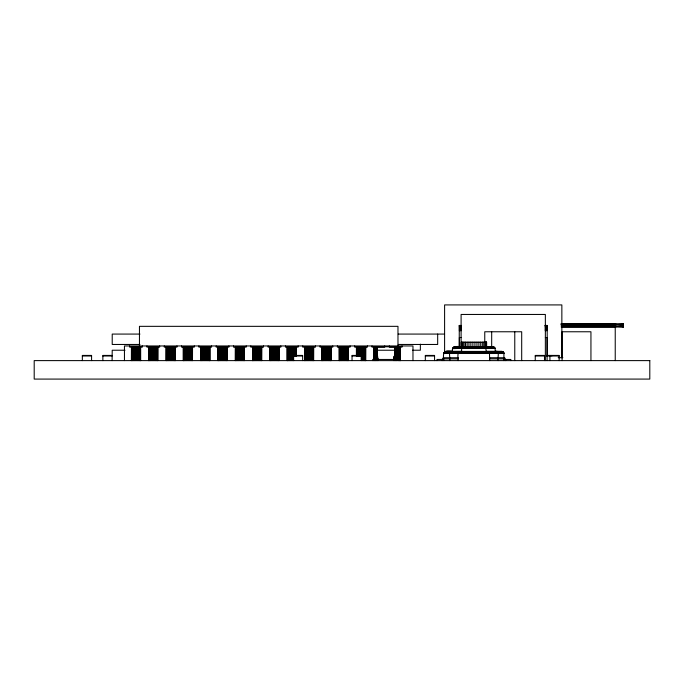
<?xml version="1.0" encoding="UTF-8"?>
<svg xmlns="http://www.w3.org/2000/svg" width="684" height="684" viewBox="0 0 684 684"><rect width="100%" height="100%" fill="white"/><g stroke="black" fill="none" stroke-linecap="round" stroke-linejoin="round"><path stroke-width="1.03" d="M443.907 360.613C442.48 352.756 443.925 349.524 452.56 351.379C450.859 345.557 458.203 346.249 461.717 346.788L454.467 346.805L493.361 346.805L495.045 348.096L495.267 351.379C500.577 350.242 497.037 358.561 498.149 360.613M449.679 360.613C450.79 358.561 447.25 350.242 452.56 351.379M458.152 360.613C458.186 357.963 456.373 350.55 461.589 351.379L461.683 348.096L462.384 346.805M443.335 358.929L443.044 360.186L442.12 360.613M376.739 350.234L377.226 346.771L394.719 346.771L395.207 350.234L393.907 359.459L378.038 359.459L376.739 350.234L395.207 350.234M495.267 351.379L502.013 351.422L503.381 352.209L503.911 353.491L503.501 352.371L444.326 352.371L443.916 353.491L503.911 353.491L503.92 360.613M452.646 348.481L495.19 348.481M458.16 353.491L503.843 353.098M452.594 348.678L461.649 348.284M444.326 352.371L449.764 352.713L444.215 352.534L443.942 353.286L458.289 352.901L443.984 353.098M487.393 347.079L493.361 346.805L474.935 346.762L474.935 342.154M377.243 349.079L375.584 350.293L374.328 359.057L372.686 359.459L372.686 360.613M377.243 350.234L376.67 350.73L375.43 359.399L373.772 360.613L373.797 347.113M498.123 353.098L503.706 352.713L444.121 352.713L458.186 353.286M503.706 352.713L444.121 352.713M472.892 342.154L472.892 346.762L454.467 346.805L462.042 346.762L462.042 342.154M472.892 346.762L454.467 346.805L467.129 346.762L467.129 342.154M450.423 351.422L461.589 351.379M454.467 346.805L470.874 346.762L470.874 342.154M560.829 323.977L623.406 323.977L623.406 326.901L614.463 326.901M561.316 324.131L615.232 324.131M561.316 324.327L615.232 324.327M561.316 324.592L615.232 324.592M561.316 324.917L615.232 324.917M561.316 325.302L615.232 325.302M461.341 325.439L459.255 325.439L459.255 347.634M545.114 325.439L547.2 325.439L547.2 356.338M459.255 325.558L461.341 325.558M545.114 325.558L547.2 325.558M561.316 325.729L615.232 325.729M459.255 325.909L461.341 325.909M545.114 325.909L547.2 325.909M561.316 326.2L615.232 326.2M459.255 326.49L461.341 326.49M545.114 326.49L547.2 326.49M561.316 326.696L615.232 326.696M561.316 327.2L615.232 327.2M459.255 327.277L461.341 327.277M545.114 327.277L547.2 327.277M459.255 328.252L461.341 328.252M545.114 328.252L547.2 328.252M459.255 329.389L461.341 329.389M545.114 329.389L547.2 329.389M459.255 330.663L461.341 330.663M545.114 330.663L547.2 330.663M139.972 334.074L112.219 334.074L112.219 344.462L139.972 344.462M398.259 334.074L444.497 334.074M461.101 337.537L459.374 337.537L459.374 346.976M545.353 337.537L547.089 337.537L547.089 360.613M398.259 344.462L437.674 344.462L437.674 334.074M454.082 346.908L493.745 346.908M453.714 347.079L494.113 347.079M453.389 347.31L494.438 347.31M453.107 347.592L494.729 347.592M452.979 347.754L494.848 347.754M125.01 350.225L112.219 350.225L112.099 360.613M412.52 350.225L420.361 350.225L420.361 344.172M445.814 351.422L502.013 351.422M445.429 351.525L502.407 351.525M445.062 351.696L502.766 351.696M444.728 351.927L503.099 351.927M444.446 352.209L503.381 352.209M482.331 342.154L482.331 346.762L485.606 346.908L486.239 351.379L488.521 351.696L489.641 353.286L503.886 353.286L503.612 352.534M112.099 355.423L102.865 355.423L102.865 360.613M546.687 355.423L559.144 355.423L559.144 360.613M82.345 355.996L91.579 355.996M102.865 355.996L112.099 355.996M293.41 355.996L302.644 355.996M352.038 355.996L361.272 355.996M425.328 355.996L434.562 355.996M535.256 355.996L544.49 355.996M546.687 355.996L559.144 355.996M558.195 357.681L562.846 357.681M458.246 357.732L443.181 357.749L442.172 359.416L436.982 359.459L436.982 360.613M443.386 358.886L458.246 358.886M489.582 358.886L504.441 358.886L504.783 360.186L505.707 360.613M399.259 359.459L397.652 359.143L396.361 350.293L394.702 349.079M505.707 359.459L510.845 359.459L510.845 360.613M486.196 346.788L493.361 346.805L486.521 346.762L486.521 342.154M489.53 357.732L504.647 357.749L505.656 359.416M485.973 346.779L493.361 346.805L485.785 346.762L485.785 342.154M486.239 351.379L497.405 351.422M486.059 346.797L488.145 346.805L486.11 346.788L486.11 342.154M459.682 346.805L460.443 347.079M395.044 350.345L396.515 359.399L398.165 360.613L398.191 347.113M489.462 352.713L489.676 360.613M623.363 323.977L623.363 326.901M623.218 323.977L623.218 326.901M623.098 323.977L623.098 326.901M622.808 323.977L622.808 326.901M622.183 323.977L622.183 326.901M621.371 323.977L621.371 326.901M620.388 323.977L620.388 326.901M619.259 323.977L619.259 326.901M618.02 323.977L618.02 326.901M616.694 323.977L616.694 326.901M615.232 323.977L615.232 360.613M590.942 360.613L590.942 331.766L562.086 331.766L562.086 360.613M561.855 357.681L561.855 304.919L444.6 304.919L444.6 352.448M551.817 355.423L551.817 355.996M549.91 355.423L549.91 360.613M545.353 360.613L545.353 314.452L461.101 314.452L461.101 346.976M544.49 360.613L544.49 355.423L535.256 355.423L535.256 360.613M521.695 360.613L521.695 331.766L484.759 331.766L484.759 342.453M514.77 331.766L514.77 360.613M491.685 331.766L491.685 346.72M486.598 346.762L486.598 342.154L461.23 342.154L461.315 346.762M486.35 342.154L486.35 346.762M484.905 342.154L484.905 346.762M483.75 342.154L483.75 346.762M480.698 342.154L480.698 346.762M478.894 342.154L478.894 346.762L485.443 346.805L476.953 346.762L476.953 342.154M468.942 342.154L468.942 346.762M465.496 342.154L465.496 346.762M464.077 342.154L464.077 346.762M462.923 342.154L462.923 346.762M461.478 342.154L461.478 346.762M434.562 360.613L434.562 355.423L425.328 355.423L425.328 360.613M412.974 360.613L412.974 345.959L124.454 345.959L124.454 360.613M402.012 345.959L402.012 347.113L389.316 347.113L389.316 345.959M400.029 347.113L400.029 360.613M399.73 347.113L399.73 360.613M399.311 347.113L399.259 360.613M398.789 347.113L398.789 360.613M397.977 345.959L397.977 326.336L139.451 326.336L139.451 345.959M397.524 347.113L397.524 359.579M396.797 347.113L396.797 355.423M396.797 358.536L396.797 360.613M396.045 347.113L396.045 350.225M396.045 353.346L396.045 360.613M395.284 347.113L395.284 360.613M394.531 347.113L394.531 349.191M394.531 351.268L394.531 360.613M393.813 356.458L393.813 360.613M384.699 345.959L384.699 347.113L372.011 347.113L372.011 345.959M377.97 358.536L377.97 360.613M377.217 347.113L377.217 360.613M376.499 347.113L376.499 360.613M375.832 347.113L375.832 350.225M375.832 356.458L375.832 360.613M375.225 347.113L375.225 353.346M375.225 356.458L375.225 360.613M374.712 347.113L374.712 360.613M374.293 347.113L374.293 358.536M373.986 347.113L373.986 360.613M367.393 345.959L367.393 347.113L354.697 347.113L354.697 345.959M365.41 347.113L365.41 360.613M365.102 347.113L365.102 360.613M364.683 347.113L364.683 360.613M364.17 347.113L364.17 360.613M363.572 347.113L363.572 360.613M362.896 347.113L362.896 360.613M362.178 347.113L362.178 360.613M361.426 347.113L361.426 360.613M361.272 360.613L361.272 355.423L352.038 355.423L352.038 360.613M360.665 347.113L360.665 356.458M359.912 347.113L359.912 356.458M359.185 347.113L359.185 356.458M358.519 347.113L358.519 356.458M357.92 347.113L357.92 356.458M357.399 347.113L357.399 356.458M356.98 347.113L356.98 356.458M356.68 347.113L356.68 356.458M356.492 347.113L356.492 356.458M356.424 347.113L356.424 356.458M350.08 345.959L350.08 347.113L337.383 347.113L337.383 345.959M348.284 347.113L348.344 360.613M348.096 347.113L348.096 360.613M347.788 347.113L347.788 360.613M347.378 347.113L347.378 360.613M346.856 347.113L346.856 360.613M346.258 347.113L346.258 360.613M345.582 347.113L345.582 360.613M344.864 347.113L344.864 360.613M344.112 347.113L344.112 360.613M343.351 347.113L343.351 360.613M342.599 347.113L342.599 360.613M341.88 347.113L341.88 360.613M341.205 347.113L341.205 360.613M340.606 347.113L340.606 360.613M340.085 347.113L340.085 360.613M339.674 347.113L339.674 360.613M339.367 347.113L339.367 360.613M339.119 347.113L339.178 360.613M332.766 345.959L332.766 347.113L320.069 347.113L320.069 345.959M330.782 347.113L330.782 360.613M330.483 347.113L330.483 360.613M330.064 347.113L330.064 360.613M329.543 347.113L329.543 360.613M328.944 347.113L328.944 360.613M328.277 347.113L328.277 360.613M327.55 347.113L327.55 360.613M326.798 347.113L326.798 360.613M326.037 347.113L326.037 360.613M325.285 347.113L325.285 360.613M324.567 347.113L324.567 360.613M323.891 347.113L323.891 360.613M323.293 347.113L323.293 360.613M322.78 347.113L322.78 360.613M322.361 347.113L322.361 360.613M322.053 347.113L322.053 360.613M321.865 347.113L321.865 360.613M321.805 347.113L321.805 360.613M315.452 345.959L315.452 347.113L302.764 347.113L302.764 345.959M313.725 347.113L313.665 360.613M313.477 347.113L313.477 360.613M313.169 347.113L313.169 360.613M312.75 347.113L312.75 360.613M312.237 347.113L312.237 360.613M311.63 347.113L311.63 360.613M310.964 347.113L310.964 360.613M310.245 347.113L310.245 360.613M309.493 347.113L309.493 360.613M308.723 347.113L308.723 360.613M307.971 347.113L307.971 360.613M307.253 347.113L307.253 360.613M306.586 347.113L306.586 360.613M305.979 347.113L305.979 360.613M305.466 347.113L305.466 360.613M305.047 347.113L305.047 360.613M304.739 347.113L304.739 360.613M304.551 347.113L304.491 360.613M302.644 360.613L302.644 355.423L293.41 355.423L293.41 360.613M298.147 345.959L298.147 347.113L285.45 347.113L285.45 345.959M296.411 347.113L296.352 356.458M296.163 347.113L296.163 356.458M295.856 347.113L295.856 356.458M295.437 347.113L295.437 356.458M294.924 347.113L294.924 356.458M294.325 347.113L294.325 356.458M293.65 347.113L293.65 360.613M292.932 347.113L292.932 360.613M292.179 347.113L292.179 360.613M291.418 347.113L291.418 360.613M290.666 347.113L290.666 360.613M289.939 347.113L289.939 360.613M289.272 347.113L289.272 360.613M288.674 347.113L288.674 360.613M288.152 347.113L288.152 360.613M287.733 347.113L287.733 360.613M287.434 347.113L287.434 360.613M287.246 347.113L287.246 360.613M287.177 347.113L287.177 360.613M280.833 345.959L280.833 347.113L268.137 347.113L268.137 345.959M279.038 347.113L279.098 360.613M278.85 347.113L278.85 360.613M278.542 347.113L278.542 360.613M278.132 347.113L278.132 360.613M277.61 347.113L277.61 360.613M277.011 347.113L277.011 360.613M276.336 347.113L276.336 360.613M275.618 347.113L275.618 360.613M274.865 347.113L274.865 360.613M274.104 347.113L274.104 360.613M273.352 347.113L273.352 360.613M272.634 347.113L272.634 360.613M271.958 347.113L271.958 360.613M271.36 347.113L271.36 360.613M270.838 347.113L270.838 360.613M270.428 347.113L270.428 360.613M270.12 347.113L270.12 360.613M269.932 347.113L269.872 360.613M263.52 345.959L263.52 347.113L250.823 347.113L250.823 345.959M261.792 347.113L261.724 360.613M261.536 347.113L261.536 360.613M261.237 347.113L261.237 360.613M260.818 347.113L260.818 360.613M260.296 347.113L260.296 360.613M259.698 347.113L259.698 360.613M259.031 347.113L259.031 360.613M258.304 347.113L258.304 360.613M257.552 347.113L257.552 360.613M256.791 347.113L256.791 360.613M256.038 347.113L256.038 360.613M255.32 347.113L255.32 360.613M254.645 347.113L254.645 360.613M254.046 347.113L254.046 360.613M253.533 347.113L253.533 360.613M253.114 347.113L253.114 360.613M252.806 347.113L252.806 360.613M252.618 347.113L252.618 360.613M252.558 347.113L252.558 360.613M246.206 345.959L246.206 347.113L233.518 347.113L233.518 345.959M244.479 347.113L244.419 360.613M244.231 347.113L244.231 360.613M243.923 347.113L243.923 360.613M243.504 347.113L243.504 360.613M242.991 347.113L242.991 360.613M242.384 347.113L242.384 360.613M241.717 347.113L241.717 360.613M240.999 347.113L240.999 360.613M240.246 347.113L240.246 360.613M239.477 347.113L239.477 360.613M238.725 347.113L238.725 360.613M238.006 347.113L238.006 360.613M237.339 347.113L237.339 360.613M236.732 347.113L236.732 360.613M236.219 347.113L236.219 360.613M235.8 347.113L235.8 360.613M235.493 347.113L235.493 360.613M235.305 347.113L235.245 360.613M228.901 345.959L228.901 347.113L216.204 347.113L216.204 345.959M227.105 347.113L227.165 360.613M226.917 347.113L226.917 360.613M226.609 347.113L226.609 360.613M226.19 347.113L226.19 360.613M225.677 347.113L225.677 360.613M225.079 347.113L225.079 360.613M224.403 347.113L224.403 360.613M223.685 347.113L223.685 360.613M222.933 347.113L222.933 360.613M222.172 347.113L222.172 360.613M221.419 347.113L221.419 360.613M220.693 347.113L220.693 360.613M220.026 347.113L220.026 360.613M219.427 347.113L219.427 360.613M218.906 347.113L218.906 360.613M218.487 347.113L218.487 360.613M218.187 347.113L218.187 360.613M217.999 347.113L217.999 360.613M217.931 347.113L217.931 360.613M211.587 345.959L211.587 347.113L198.89 347.113L198.89 345.959M209.851 347.113L209.851 360.613M209.791 347.113L209.791 360.613M209.603 347.113L209.603 360.613M209.295 347.113L209.295 360.613M208.885 347.113L208.885 360.613M208.363 347.113L208.363 360.613M207.765 347.113L207.765 360.613M207.09 347.113L207.09 360.613M206.371 347.113L206.371 360.613M205.619 347.113L205.619 360.613M204.858 347.113L204.858 360.613M204.106 347.113L204.106 360.613M203.387 347.113L203.387 360.613M202.712 347.113L202.712 360.613M202.113 347.113L202.113 360.613M201.592 347.113L201.592 360.613M201.181 347.113L201.181 360.613M200.874 347.113L200.874 360.613M200.626 347.113L200.686 360.613M194.273 345.959L194.273 347.113L181.576 347.113L181.576 345.959M192.546 347.113L192.478 360.613M192.29 347.113L192.29 360.613M191.99 347.113L191.99 360.613M191.571 347.113L191.571 360.613M191.05 347.113L191.05 360.613M190.451 347.113L190.451 360.613M189.784 347.113L189.784 360.613M189.058 347.113L189.058 360.613M188.305 347.113L188.305 360.613M187.544 347.113L187.544 360.613M186.792 347.113L186.792 360.613M186.074 347.113L186.074 360.613M185.398 347.113L185.398 360.613M184.8 347.113L184.8 360.613M184.287 347.113L184.287 360.613M183.868 347.113L183.868 360.613M183.56 347.113L183.56 360.613M183.372 347.113L183.372 360.613M183.312 347.113L183.312 360.613M176.959 345.959L176.959 347.113L164.271 347.113L164.271 345.959M175.232 347.113L175.232 360.613M175.172 347.113L175.172 360.613M174.984 347.113L174.984 360.613M174.677 347.113L174.677 360.613M174.258 347.113L174.258 360.613M173.745 347.113L173.745 360.613M173.137 347.113L173.137 360.613M172.471 347.113L172.471 360.613M171.752 347.113L171.752 360.613M171 347.113L171 360.613M170.23 347.113L170.23 360.613M169.478 347.113L169.478 360.613M168.76 347.113L168.76 360.613M168.093 347.113L168.093 360.613M167.486 347.113L167.486 360.613M166.973 347.113L166.973 360.613M166.554 347.113L166.554 360.613M166.246 347.113L166.246 360.613M166.058 347.113L165.998 360.613M159.654 345.959L159.654 347.113L146.957 347.113L146.957 345.959M157.918 347.113L157.859 360.613M157.671 347.113L157.671 360.613M157.363 347.113L157.363 360.613M156.944 347.113L156.944 360.613M156.431 347.113L156.431 360.613M155.832 347.113L155.832 360.613M155.157 347.113L155.157 360.613M154.439 347.113L154.439 360.613M153.686 347.113L153.686 360.613M152.925 347.113L152.925 360.613M152.173 347.113L152.173 360.613M151.446 347.113L151.446 360.613M150.779 347.113L150.779 360.613M150.181 347.113L150.181 360.613M149.659 347.113L149.659 360.613M149.24 347.113L149.24 360.613M148.941 347.113L148.941 360.613M148.753 347.113L148.753 360.613M148.685 347.113L148.685 360.613M142.34 345.959L142.34 347.113L129.644 347.113L129.644 345.959M140.605 347.113L140.605 360.613M140.545 347.113L140.545 360.613M140.357 347.113L140.357 360.613M140.049 347.113L140.049 360.613M139.639 347.113L139.639 360.613M139.117 347.113L139.117 360.613M138.519 347.113L138.519 360.613M137.843 347.113L137.843 360.613M137.125 347.113L137.125 360.613M136.373 347.113L136.373 360.613M135.612 347.113L135.612 360.613M134.859 347.113L134.859 360.613M134.141 347.113L134.141 360.613M133.465 347.113L133.465 360.613M132.867 347.113L132.867 360.613M132.345 347.113L132.345 360.613M131.935 347.113L131.935 360.613M131.627 347.113L131.627 360.613M131.439 347.113L131.379 360.613M91.579 360.613L91.579 355.423L82.345 355.423L82.345 360.613M649.8 360.613L34.2 360.613L34.2 379.081L649.8 379.081L649.8 360.613M400.285 360.613L400.285 347.113L400.217 360.613M365.658 360.613L365.658 347.113L365.598 360.613M331.039 360.613L331.039 347.113L330.971 360.613"/></g></svg>
